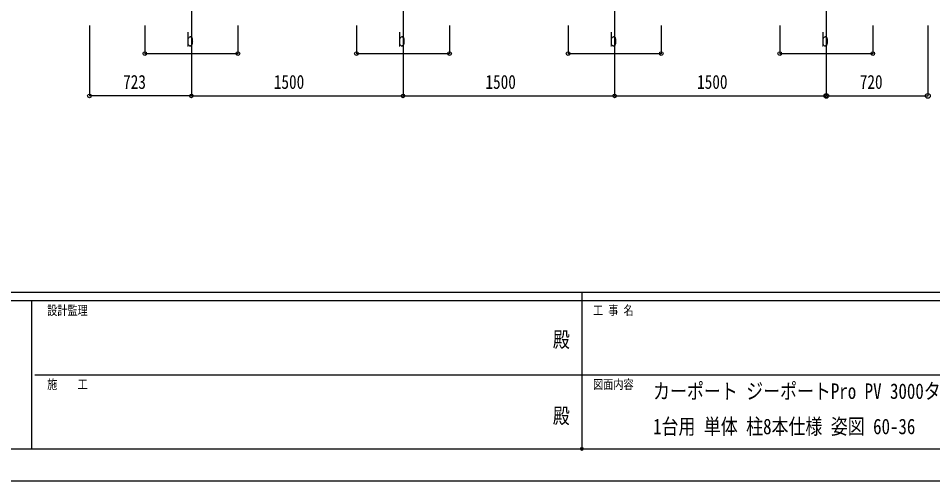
# Model space of a CAD drawing. Units: millimetres, scale not verified. Extents: x -12615 to 12615, y -8910 to 8910.
# Drawn here: x -4010 to 2471, y -8910 to -5632 of the extents above; entities that cross this region are included whole.
import ezdxf
from ezdxf.enums import TextEntityAlignment as Align

# ---------------------------------------------------------------- set-up
doc = ezdxf.new("R2010")
doc.units = ezdxf.units.MM
doc.header["$LTSCALE"] = 40
doc.header["$PDMODE"] = 32
doc.header["$PDSIZE"] = 20
for name, color, linetype in [('0-2_USER1', 3, 'Continuous'), ('0-3_YKK_12', 2, 'Continuous'), ('0-6_YKK_D', 6, 'Continuous'), ('0-7_YKK_ZWAK', 7, 'Continuous')]:
    doc.layers.add(name, color=color, linetype=linetype)
doc.styles.add('ＭＳ ゴシック', font='')
doc.styles.get('ＭＳ ゴシック').set_extended_font_data('MS Gothic')

msp = doc.modelspace()

# ---------------------------------------------------------------- linework, layer by layer
at = {"layer": '0-3_YKK_12'}
for p, q in [((-2782.8, -5332.18), (-2782.8, -5832.18)), ((-1282.8, -5332.18), (-1282.8, -5832.18)), ((217.2, -5332.18), (217.2, -5832.18)), ((1717.2, -5332.18), (1717.2, -5832.18))]:
    msp.add_line(p, q, dxfattribs=at)
at = {"layer": '0-6_YKK_D'}
for p, q in [((-3505.41, -5682.18), (-3505.41, -6183.18)), ((-3112.8, -5682.18), (-3112.8, -5883.18)), ((-2782.8, -5682.18), (-2782.8, -6183.18)), ((-2782.8, -5682.18), (-2782.8, -6183.18)), ((-2452.8, -5682.18), (-2452.8, -5883.18)), ((-1612.8, -5682.18), (-1612.8, -5883.18)), ((-1282.8, -5682.18), (-1282.8, -6183.18)), ((-1282.8, -5682.18), (-1282.8, -6183.18)), ((-952.8, -5682.18), (-952.8, -5883.18)), ((-112.8, -5682.18), (-112.8, -5883.18)), ((217.2, -5682.18), (217.2, -6183.18)), ((217.2, -5682.18), (217.2, -6183.18)), ((547.2, -5682.18), (547.2, -5883.18)), ((1387.2, -5682.18), (1387.2, -5883.18)), ((1717.2, -5682.18), (1717.2, -6183.18)), ((1717.2, -5682.18), (1717.2, -6183.18)), ((2047.2, -5682.18), (2047.2, -5883.18)), ((2436.71, -5682.18), (2436.71, -6183.18)), ((-3112.8, -5882.18), (-2452.8, -5882.18)), ((-1612.8, -5882.18), (-952.8, -5882.18)), ((-112.8, -5882.18), (547.2, -5882.18)), ((1387.2, -5882.18), (2047.2, -5882.18)), ((-2782.8, -6182.18), (-3505.41, -6182.18)), ((-2782.8, -6182.18), (-1282.8, -6182.18)), ((-1282.8, -6182.18), (217.2, -6182.18)), ((217.2, -6182.18), (1717.2, -6182.18)), ((1717.2, -6182.18), (2436.71, -6182.18))]:
    msp.add_line(p, q, dxfattribs=at)
for centre, radius in [((-3112.8, -5882.18), 12.75), ((-2452.8, -5882.18), 12.75), ((-1612.8, -5882.18), 12.75), ((-952.8, -5882.18), 12.75), ((-112.8, -5882.18), 12.75), ((547.2, -5882.18), 12.75), ((1387.2, -5882.18), 12.75), ((2047.2, -5882.18), 12.75), ((-3505.41, -6182.18), 12.75), ((-2782.8, -6182.18), 12.75), ((-2782.8, -6182.18), 12.75), ((-1282.8, -6182.18), 12.75), ((-1282.8, -6182.18), 12.75), ((217.2, -6182.18), 12.75), ((217.2, -6182.18), 12.75), ((1717.2, -6182.18), 17), ((1717.2, -6182.18), 12.75), ((2436.71, -6182.18), 17)]:
    msp.add_circle(centre, radius, dxfattribs=at)
at = {"layer": '0-7_YKK_ZWAK'}
for p, q in [((11685.06, -7575), (-11714.94, -7575)), ((-14.94, -7575), (-14.94, -8685)), ((-3914.94, -7635), (-11714.94, -7635)), ((-3914.94, -7635), (-3914.94, -8685)), ((-14.94, -7635), (-3914.94, -7635)), ((3885.06, -7635), (-14.94, -7635)), ((-3892.44, -8160), (-14.94, -8160)), ((-14.94, -8160), (3885.06, -8160)), ((-11714.94, -8685), (-3914.94, -8685)), ((-3914.94, -8685), (-14.94, -8685)), ((-14.94, -8685), (3885.06, -8685))]:
    msp.add_line(p, q, dxfattribs=at)
msp.add_lwpolyline([(-12615, -8910), (12615, -8910), (12615, 8910), (-12615, 8910)], close=True, dxfattribs=at)
msp.add_point((-14.94, -8685), dxfattribs=at)

# ---------------------------------------------------------------- texts
at = {"layer": '0-2_USER1', "style": 'ＭＳ ゴシック', "width": 0.8}
for s, p in [('カーポート ジーポートPro PV 3000タイプ', (489.47, -8363.23)), ('1台用 単体 柱8本仕様 姿図 60-36', (489.47, -8613.23))]:
    msp.add_text(s, height=110, dxfattribs=at).set_placement(p, align=Align.BOTTOM_LEFT)
at = {"layer": '0-6_YKK_D', "style": 'ＭＳ ゴシック', "width": 0.8}
for s, p in [('b', (-2818.8, -5862.18)), ('b', (-1318.8, -5862.18)), ('b', (181.2, -5862.18)), ('b', (1681.2, -5862.18)), ('723', (-3266.5, -6162.18)), ('1500', (-2198.4, -6162.18)), ('1500', (-698.4, -6162.18)), ('1500', (801.6, -6162.18)), ('720', (1954.55, -6162.18))]:
    msp.add_text(s, height=98.97, dxfattribs=at).set_placement(p, align=Align.BOTTOM_LEFT)
at = {"layer": '0-7_YKK_ZWAK', "style": 'ＭＳ ゴシック', "width": 0.8}
for s, height, p in [('設計監理', 65.98, (-3804.94, -7755)), ('工 事 名', 65.98, (63.81, -7755)), ('殿', 110, (-221, -7997.5)), ('施\u3000\u3000工', 65.98, (-3804.94, -8280)), ('図面内容', 65.98, (63.81, -8280)), ('殿', 110, (-221, -8537.5))]:
    msp.add_text(s, height=height, dxfattribs=at).set_placement(p, align=Align.BOTTOM_LEFT)

doc.saveas('drawing.dxf')
